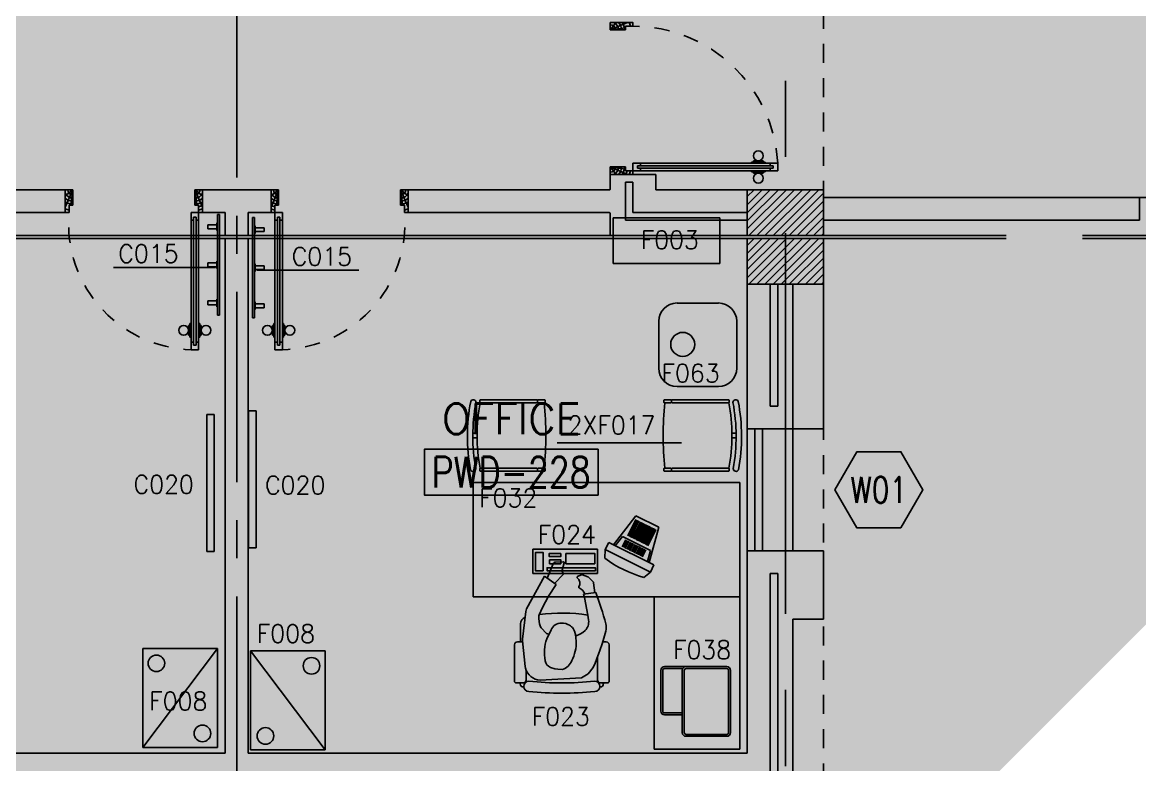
# Model space of a CAD drawing. Extents: x 88852.7 to 88945.7, y 39921.6 to 40001.1.
# Drawn here: x 88930.2 to 88937.54, y 39952.62 to 39957.5 of the extents above; entities that cross this region are included whole.
import ezdxf
from ezdxf.enums import TextEntityAlignment as Align

# ---------------------------------------------------------------- set-up
doc = ezdxf.new("R2010")
doc.units = 0
doc.header["$MEASUREMENT"] = 0
doc.header["$PDMODE"] = 34
for name, pattern in [('CENTER', [2, 1.25, -0.25, 0.25, -0.25]), ('CENTERX2', [4, 2.5, -0.5, 0.5, -0.5]), ('HIDDEN', [0.375, 0.25, -0.125]), ('HIDDEN2', [0.1875, 0.125, -0.0625])]:
    doc.linetypes.add(name, pattern=pattern)
doc.layers.get('0').update_dxf_attribs({"linetype": 'CONTINUOUS'})
doc.layers.get('DEFPOINTS').update_dxf_attribs({"linetype": 'CONTINUOUS'})
for name, color, linetype in [('A-TEXT', 7, 'CONTINUOUS'), ('AX-DIM', 4, 'CONTINUOUS'), ('AXES', 11, 'CENTERX2'), ('AXES1', 11, 'CENTER'), ('COL', 2, 'CONTINUOUS'), ('DOOR', 7, 'CONTINUOUS'), ('EJ', 9, 'CONTINUOUS'), ('HAT', 8, 'CONTINUOUS'), ('HIDDEN', 9, 'HIDDEN2'), ('INSUL', 4, 'CONTINUOUS'), ('MEDICAL', 4, 'CONTINUOUS'), ('NON-MEDICAL', 4, 'CONTINUOUS'), ('RM-BOX', 4, 'CONTINUOUS'), ('RM-NAME', 2, 'CONTINUOUS'), ('RM-NO', 2, 'CONTINUOUS'), ('ROOF', 7, 'CONTINUOUS'), ('WALL', 4, 'CONTINUOUS'), ('WIN', 3, 'CONTINUOUS'), ('WIN-BOX', 3, 'CONTINUOUS'), ('WIN-NO', 5, 'CONTINUOUS')]:
    doc.layers.add(name, color=color, linetype=linetype)
doc.styles.add('ROMANS', font='ROMANS.shx', dxfattribs={"width": 0.6})
doc.dimstyles.new('DIM-OUT', dxfattribs={"dimscale": 0, "dimtxt": 0.24, "dimasz": 0.08, "dimexe": 0.02, "dimexo": 0.02, "dimgap": 0.05, "dimtad": 1, "dimdec": 0, "dimlfac": 1000, "dimzin": 0, "dimdsep": 46, "dimtxsty": 'ROMANS', "dimblk1": 'ARCHTICK', "dimblk2": 'ARCHTICK', "dimsah": 1, "dimcen": 0.01, "dimdle": 0.08, "dimclrd": 4, "dimclre": 4, "dimclrt": 2, "dimadec": 0, "dimazin": 0, "dimtp": 2, "dimtm": 2, "dimtfac": 0.114286, "dimtdec": 0, "dimtix": 1, "dimtmove": 2, "dimatfit": 3, "dimldrblk": 'ARCHTICK', "dimfxl": 0, "dimtolj": 1, "dimtzin": 0, "dimarcsym": 0})

# ---------------------------------------------------------------- blocks, each defined once
blk = doc.blocks.new('WW1')
at = {"layer": 'WIN-BOX'}
blk.add_lwpolyline([(144.3, -250), (288.7, 0), (144.3, 250), (-144.3, 250), (-288.7, 0), (-144.3, -250)], close=True, dxfattribs=at)
at = {"layer": 'WIN-NO', "style": 'ROMANS', "width": 0.8}
blk.add_attdef('W00', text='', height=170, dxfattribs=at).set_placement((0, 0), align=Align.MIDDLE)
blk = doc.blocks.new('_ARCHTICK')
at = {"color": 0, "linetype": 'ByBlock', "const_width": 0.15}
blk.add_lwpolyline([(-0.5, -0.5), (0.5, 0.5)], dxfattribs=at)
blk = doc.blocks.new('*D629')
at = {"layer": 'AX-DIM', "color": 4, "lineweight": -2}
for p, q in [((88944.3103, 39987.6296), (88944.3103, 39928.1496)), ((88935.4803, 39987.5496), (88944.3303, 39987.5496)), ((88935.4803, 39928.2296), (88944.3303, 39928.2296))]:
    blk.add_line(p, q, dxfattribs=at)
at = {"layer": 'DEFPOINTS', "color": 0}
for p in [(88935.4603, 39987.5496), (88935.4603, 39928.2296), (88944.3103, 39928.2296)]:
    blk.add_point(p, dxfattribs=at)
at = {"layer": 'AX-DIM', "color": 4, "lineweight": -2, "xscale": 0.08, "yscale": 0.08, "zscale": 0.08}
for p, rotation in [((88944.3103, 39987.5496), 90), ((88944.3103, 39928.2296), 270)]:
    blk.add_blockref('_ARCHTICK', p, dxfattribs=dict(at, rotation=rotation))
at = {"layer": 'AX-DIM', "color": 2, "insert": (88944.1403, 39957.8896), "char_height": 0.24, "attachment_point": 5, "rotation": 90, "style": 'ROMANS'}
blk.add_mtext('\\A1;59320', dxfattribs=at)
blk = doc.blocks.new('DOOR90')
at = {"layer": 'DOOR', "linetype": 'ByBlock'}
for p, q in [((0, 0), (-150, 0)), ((-200, -25), (-1000, -25)), ((-200, -42), (-1000, -42)), ((-200, -58), (-1000, -58)), ((-1000, -75), (-200, -75))]:
    blk.add_line(p, q, dxfattribs=at)
at = {"layer": 'DOOR', "color": 0, "linetype": 'ByBlock'}
for p, q in [((-150, 0), (-150, -25)), ((-150, 0), (0, 0)), ((0, -50), (0, 0)), ((-1050, -25), (-1050, -75)), ((-1050, -75), (-1050, -25)), ((-1000, -25), (-1050, -25)), ((-1020, -42), (-1020, -58)), ((-1000, -42), (-1020, -42)), ((-1000, -58), (-1020, -58)), ((-1000, -25), (-1000, -42)), ((-1000, -58), (-1000, -75)), ((-967.6, -25), (-967.6, -17.8)), ((-877.6, -17.8), (-967.6, -17.8)), ((-955, -17.8), (-955, -8.8)), ((-955, -8.8), (-890.2, -8.8)), ((-955, -17.8), (-890.2, -17.8)), ((-890.2, -17.8), (-890.2, -8.8)), ((-877.6, -25), (-877.6, -17.8)), ((-200, -42), (-200, -25)), ((-200, -25), (-150, -25)), ((-180, -42), (-200, -42)), ((-200, -75), (-200, -58)), ((-200, -58), (-180, -58)), ((-180, -58), (-180, -42)), ((-150, -75), (-150, -25)), ((-150, -25), (-100, -25)), ((-100, -25), (-100, -50)), ((-100, -50), (0, -50)), ((-1000, -75), (-1050, -75)), ((-967.6, -75), (-967.6, -82.2)), ((-877.6, -82.2), (-967.6, -82.2)), ((-955, -82.2), (-955, -91.2)), ((-955, -82.2), (-890.2, -82.2)), ((-955, -91.2), (-890.2, -91.2)), ((-890.2, -82.2), (-890.2, -91.2)), ((-877.6, -75), (-877.6, -82.2)), ((-150, -75), (-200, -75)), ((-150, -900), (-150, -875)), ((-150, -875), (-100, -875)), ((-100, -850), (0, -850)), ((-100, -875), (-100, -850)), ((0, -850), (0, -900)), ((0, -900), (-150, -900)), ((-150, -900), (0, -900))]:
    blk.add_line(p, q, dxfattribs=at)
at = {"layer": 'DOOR', "color": 9, "linetype": 'ByBlock'}
for p, q in [((0, -50), (-113.7, 0)), ((0, -50), (-40.1, 0)), ((0, -50), (-100, -36.6)), ((0, -850), (-113.7, -900)), ((0, -850), (-100, -863.4)), ((0, -850), (-40.1, -900))]:
    blk.add_line(p, q, dxfattribs=at)
at = {"layer": 'DOOR', "color": 0, "linetype": 'ByBlock'}
for centre in [(-922.6, 23.5), (-922.6, -123.5)]:
    blk.add_circle(centre, 32.4, dxfattribs=at)
at = {"layer": 'DOOR', "color": 9, "linetype": 'ByBlock'}
for centre, radius, start, end in [((0, -50), 74.4, 137.77643, 180), ((0, -50), 54.4, 113.20738, 180), ((0, -50), 154.4, 161.10529, 166.28577), ((0, -50), 134.4, 158.15985, 169.28002), ((0, -50), 114.4, 154.08384, 167.37743), ((0, -50), 94.4, 148.01819, 180), ((0, -50), 34.4, 90, 180), ((0, -50), 14.4, 90, 180), ((0, -850), 134.4, 190.71998, 201.84015), ((0, -850), 94.4, 180, 211.98181), ((0, -850), 74.4, 180, 222.22357), ((0, -850), 54.4, 180, 246.79262), ((0, -850), 34.4, 180, 270), ((0, -850), 14.4, 180, 270), ((0, -850), 154.4, 193.71423, 198.89471)]:
    blk.add_arc(centre, radius, start, end, dxfattribs=at)
at = {"layer": 'DOOR', "linetype": 'HIDDEN', "ltscale": 0.5}
blk.add_arc((-222.2, -50), 828.2, 178.27012, 275.00304, dxfattribs=at)
blk = doc.blocks.new('DOOR-10')
at = {"layer": 'DOOR', "color": 0, "linetype": 'ByBlock'}
for p, q in [((-25.7, 1100), (-75.7, 1100)), ((-75.7, 1100), (-25.7, 1100)), ((-75.7, 1050), (-75.7, 1100)), ((-25.7, 1050), (-25.7, 1100)), ((-58.7, 1050), (-75.7, 1050)), ((-42.7, 1070), (-58.7, 1070)), ((-58.7, 1050), (-58.7, 1070)), ((-42.7, 1050), (-42.7, 1070)), ((-25.7, 1050), (-42.7, 1050)), ((-82.9, 1005), (-91.9, 1005)), ((-91.9, 1005), (-91.9, 940.2)), ((-75.7, 1017.6), (-82.9, 1017.6)), ((-82.9, 927.6), (-82.9, 1017.6)), ((-82.9, 1005), (-82.9, 940.2)), ((-25.7, 1017.6), (-18.5, 1017.6)), ((-18.5, 927.6), (-18.5, 1017.6)), ((-18.5, 1005), (-9.5, 1005)), ((-18.5, 1005), (-18.5, 940.2)), ((-9.5, 1005), (-9.5, 940.2)), ((-82.9, 940.2), (-91.9, 940.2)), ((-75.7, 927.6), (-82.9, 927.6)), ((-25.7, 927.6), (-18.5, 927.6)), ((-18.5, 940.2), (-9.5, 940.2)), ((-1000.7, 0), (-1000.7, 150)), ((-1000.7, 150), (-975.7, 150)), ((-1000.7, 150), (-1000.7, 0)), ((-975.7, 150), (-975.7, 100)), ((-75.7, 200), (-58.7, 200)), ((-75.7, 150), (-75.7, 200)), ((-75.7, 150), (-25.7, 150)), ((-58.7, 200), (-58.7, 180)), ((-58.7, 180), (-42.7, 180)), ((-42.7, 200), (-25.7, 200)), ((-42.7, 180), (-42.7, 200)), ((-25.7, 200), (-25.7, 150)), ((-0.7, 150), (-25.7, 150)), ((-25.7, 150), (-25.7, 100)), ((-975.7, 100), (-950.7, 100)), ((-950.7, 100), (-950.7, 0)), ((-50.7, 100), (-50.7, 0)), ((-25.7, 100), (-50.7, 100)), ((-950.7, 0), (-1000.7, 0)), ((-50.7, 0), (-0.7, 0))]:
    blk.add_line(p, q, dxfattribs=at)
at = {"layer": 'DOOR', "linetype": 'ByBlock'}
for p, q in [((-75.7, 1050), (-75.7, 200)), ((-58.7, 200), (-58.7, 1050)), ((-42.7, 200), (-42.7, 1050)), ((-25.7, 200), (-25.7, 1050))]:
    blk.add_line(p, q, dxfattribs=at)
at = {"layer": 'DOOR', "color": 9, "linetype": 'ByBlock'}
for p, q in [((-0.7, 0), (-0.7, 150)), ((-950.7, 0), (-1000.7, 113.7)), ((-950.7, 0), (-964.1, 100)), ((-50.7, 0), (-0.7, 113.7)), ((-50.7, 0), (-37.3, 100)), ((-950.7, 0), (-1000.7, 40.1)), ((-50.7, 0), (-0.7, 40.1))]:
    blk.add_line(p, q, dxfattribs=at)
at = {"layer": 'DOOR', "color": 0, "linetype": 'ByBlock'}
for centre in [(-124.2, 972.6), (22.8, 972.6)]:
    blk.add_circle(centre, 32.4, dxfattribs=at)
at = {"layer": 'DOOR', "linetype": 'HIDDEN', "ltscale": 0.5}
blk.add_arc((-23.4, 149.1), 952.3, 93.14816, 179.94816, dxfattribs=at)
at = {"layer": 'DOOR', "color": 9, "linetype": 'ByBlock'}
for centre, radius, start, end in [((-950.7, 0), 154.4, 103.71423, 108.89471), ((-50.7, 0), 154.4, 71.10529, 76.28577), ((-950.7, 0), 134.4, 100.71998, 111.84015), ((-950.7, 0), 94.4, 90, 121.98181), ((-950.7, 0), 74.4, 90, 132.22357), ((-50.7, 0), 94.4, 58.01819, 90), ((-50.7, 0), 74.4, 47.77643, 90), ((-50.7, 0), 134.4, 68.15985, 79.28002), ((-50.7, 0), 114.4, 64.08384, 77.37743), ((-950.7, 0), 54.4, 90, 156.79262), ((-950.7, 0), 34.4, 90, 180), ((-950.7, 0), 14.4, 90, 180), ((-50.7, 0), 54.4, 23.20738, 90), ((-50.7, 0), 34.4, 0, 90), ((-50.7, 0), 14.4, 0, 90)]:
    blk.add_arc(centre, radius, start, end, dxfattribs=at)
blk = doc.blocks.new('RM1')
at = {"layer": 'RM-BOX'}
blk.add_lwpolyline([(569.9, -200), (-569.9, -200), (-569.9, -500), (569.9, -500)], close=True, dxfattribs=at)
at = {"layer": 'RM-NAME', "style": 'ROMANS'}
for tag, p in [('ROOMNAME1', (0, 323.8)), ('ROOMNAME2', (0, 0))]:
    blk.add_attdef(tag, text='', height=200, dxfattribs=at).set_placement(p, align=Align.MIDDLE)
at = {"layer": 'RM-NO', "style": 'ROMANS', "width": 0.8}
blk.add_attdef('ROOMNO', text='', height=200, dxfattribs=at).set_placement((0, -350), align=Align.MIDDLE)

msp = doc.modelspace()

# ---------------------------------------------------------------- hatches: boundary and pattern name
at = {"layer": 'HAT'}
h = msp.add_hatch(dxfattribs=at)
h.set_pattern_fill('ANSI31', color=256, scale=0.3, style=0)
h.set_pattern_definition([(45, (88602.274076, 39905.008557), (-0.0265165043, 0.0265165043), [])])
h.paths.add_polyline_path([(88935.2103, 39956.3996), (88934.9603, 39956.3996), (88934.9603, 39956.0996), (88935.2103, 39956.0996)])
h.paths.add_polyline_path([(88935.4603, 39956.3996), (88935.2103, 39956.3996), (88935.2103, 39956.0996), (88935.4603, 39956.0996)])
h = msp.add_hatch(dxfattribs=at)
h.set_pattern_fill('ANSI31', color=256, scale=0.3, style=0)
h.set_pattern_definition([(45, (88602.274076, 39904.688557), (-0.0265165043, 0.0265165043), [])])
h.paths.add_polyline_path([(88935.2103, 39956.0796), (88934.9603, 39956.0796), (88934.9603, 39955.7796), (88935.2103, 39955.7796)])
h.paths.add_polyline_path([(88935.4603, 39956.0796), (88935.2103, 39956.0796), (88935.2103, 39955.7796), (88935.4603, 39955.7796)])

# ---------------------------------------------------------------- linework, layer by layer
at = {"layer": 'AXES'}
for p, q in [((88935.2103, 39921.6153), (88935.2103, 40000.4279)), ((88944.6603, 39956.0996), (88876.9703, 39956.0996)), ((88944.6603, 39956.0796), (88876.9703, 39956.0796))]:
    msp.add_line(p, q, dxfattribs=at)
at = {"layer": 'AXES1'}
msp.add_line((88931.6103, 39928.4796), (88931.6103, 39987.2996), dxfattribs=at)
msp.add_line((88931.6103, 39928.4796), (88931.6103, 39987.2996), dxfattribs=at)
at = {"layer": 'COL'}
for points in [[(88934.9603, 39956.3996), (88935.4603, 39956.3996), (88935.4603, 39956.0996), (88934.9603, 39956.0996)], [(88934.9603, 39956.0796), (88935.4603, 39956.0796), (88935.4603, 39955.7796), (88934.9603, 39955.7796)]]:
    msp.add_lwpolyline(points, close=True, dxfattribs=at)
at = {"layer": 'EJ', "color": 8}
for p, q in [((88859.9253, 39956.0996), (88935.4603, 39956.0996)), ((88859.9253, 39956.0796), (88935.4603, 39956.0796))]:
    msp.add_line(p, q, dxfattribs=at)
at = {"layer": 'EJ'}
for p, q in [((88934.9603, 39956.0996), (88931.6853, 39956.0996)), ((88934.9603, 39956.0796), (88931.6853, 39956.0796))]:
    msp.add_line(p, q, dxfattribs=at)
at = {"layer": 'HIDDEN'}
msp.add_line((88935.4603, 39987.0576), (88935.4603, 39928.7296), dxfattribs=at)
at = {"layer": 'INSUL'}
for p, q in [((88934.1603, 39956.4496), (88934.2103, 39956.4496)), ((88934.1603, 39956.1996), (88934.1603, 39956.4496)), ((88934.1603, 39956.4496), (88934.2103, 39956.4496)), ((88934.2103, 39956.2496), (88934.2103, 39956.4496)), ((88934.9603, 39956.1996), (88934.1603, 39956.1996)), ((88934.9603, 39956.2496), (88934.2103, 39956.2496)), ((88935.1103, 39955.7796), (88935.1103, 39954.9796)), ((88935.1603, 39955.7796), (88935.1603, 39954.9796)), ((88935.1603, 39954.9796), (88935.1103, 39954.9796)), ((88935.1603, 39953.8796), (88935.1103, 39953.8796)), ((88935.1103, 39953.8796), (88935.1103, 39952.2296)), ((88935.1603, 39953.8796), (88935.1603, 39952.2296))]:
    msp.add_line(p, q, dxfattribs=at)
at = {"layer": 'MEDICAL'}
for p, q in [((88931.4851, 39956.1821), (88931.4801, 39956.1821)), ((88931.4801, 39956.1821), (88931.4801, 39956.1321)), ((88931.4978, 39956.2373), (88931.4851, 39956.2373)), ((88931.4851, 39956.2373), (88931.4851, 39955.5769)), ((88931.4978, 39956.2373), (88931.4978, 39955.5769)), ((88931.4216, 39956.1698), (88931.4216, 39956.1444)), ((88931.4801, 39956.1698), (88931.4216, 39956.1698)), ((88931.4801, 39956.1444), (88931.4216, 39956.1444)), ((88931.4851, 39956.1321), (88931.4801, 39956.1321)), ((88931.4216, 39955.9198), (88931.4216, 39955.8944)), ((88931.4801, 39955.9198), (88931.4216, 39955.9198)), ((88931.4801, 39955.8944), (88931.4216, 39955.8944)), ((88931.4851, 39955.9321), (88931.4801, 39955.9321)), ((88931.4801, 39955.9321), (88931.4801, 39955.8821)), ((88931.4851, 39955.8821), (88931.4801, 39955.8821)), ((88931.4216, 39955.6698), (88931.4216, 39955.6444)), ((88931.4801, 39955.6698), (88931.4216, 39955.6698)), ((88931.4801, 39955.6821), (88931.4801, 39955.6321)), ((88931.4851, 39955.6821), (88931.4801, 39955.6821)), ((88931.4801, 39955.6444), (88931.4216, 39955.6444)), ((88931.4851, 39955.6321), (88931.4801, 39955.6321)), ((88931.4978, 39955.5769), (88931.4851, 39955.5769)), ((88931.4133, 39954.9238), (88931.4133, 39954.0238)), ((88931.4633, 39954.9238), (88931.4133, 39954.9238)), ((88931.4633, 39954.0238), (88931.4633, 39954.9238)), ((88934.0832, 39954.0679), (88934.2298, 39954.2593)), ((88934.2295, 39954.2352), (88934.176, 39954.1275)), ((88934.2396, 39954.2302), (88934.1862, 39954.1224)), ((88934.2498, 39954.2251), (88934.1963, 39954.1174)), ((88934.2599, 39954.2201), (88934.2064, 39954.1124)), ((88934.27, 39954.2151), (88934.2166, 39954.1074)), ((88934.2802, 39954.21), (88934.2267, 39954.1023)), ((88934.3803, 39954.1846), (88934.2298, 39954.2593)), ((88934.2903, 39954.205), (88934.2368, 39954.0973)), ((88934.3004, 39954.2), (88934.247, 39954.0923)), ((88934.3106, 39954.1949), (88934.2571, 39954.0872)), ((88934.3207, 39954.1899), (88934.2672, 39954.0822)), ((88934.3308, 39954.1849), (88934.2774, 39954.0772)), ((88934.341, 39954.1798), (88934.2875, 39954.0721)), ((88934.3511, 39954.1748), (88934.2976, 39954.0671)), ((88934.3612, 39954.1698), (88934.3078, 39954.0621)), ((88934.3164, 39953.9521), (88934.3803, 39954.1846)), ((88934.0514, 39954.0837), (88934.0283, 39954.037)), ((88934.3482, 39953.9363), (88934.0514, 39954.0837)), ((88934.0945, 39954.0623), (88934.1414, 39954.1236)), ((88934.1632, 39954.1017), (88934.1399, 39954.0548)), ((88934.3256, 39954.0321), (88934.1414, 39954.1236)), ((88934.1734, 39954.0967), (88934.15, 39954.0497)), ((88934.1835, 39954.0916), (88934.1602, 39954.0447)), ((88934.1936, 39954.0866), (88934.1703, 39954.0397)), ((88934.2038, 39954.0816), (88934.1804, 39954.0346)), ((88934.2139, 39954.0765), (88934.1906, 39954.0296)), ((88934.224, 39954.0715), (88934.2007, 39954.0246)), ((88934.2342, 39954.0665), (88934.2108, 39954.0195)), ((88934.2443, 39954.0615), (88934.221, 39954.0145)), ((88934.2544, 39954.0564), (88934.2311, 39954.0095)), ((88931.4133, 39954.0238), (88931.4633, 39954.0238)), ((88933.9787, 39954.04), (88933.5527, 39954.04)), ((88933.5527, 39953.8791), (88933.5527, 39954.04)), ((88933.9787, 39953.8791), (88933.9787, 39954.04)), ((88934.0283, 39954.037), (88934.0264, 39953.9799)), ((88934.3251, 39953.8897), (88934.0283, 39954.037)), ((88934.2646, 39954.0514), (88934.2412, 39954.0044)), ((88934.2747, 39954.0464), (88934.2514, 39953.9994)), ((88934.2848, 39954.0413), (88934.2615, 39953.9944)), ((88934.295, 39954.0363), (88934.2716, 39953.9893)), ((88934.3052, 39953.9577), (88934.3256, 39954.0321)), ((88934.3482, 39953.9363), (88934.3251, 39953.8897)), ((88933.9787, 39953.8791), (88933.5527, 39953.8791)), ((88934.3251, 39953.8897), (88934.2807, 39953.8536)), ((88931.4832, 39953.3879), (88930.9932, 39953.3879)), ((88931.4832, 39953.3879), (88930.9932, 39952.7379)), ((88930.9932, 39953.3879), (88930.9932, 39952.7379)), ((88931.4832, 39953.3879), (88931.4832, 39952.7379)), ((88931.4832, 39952.7379), (88930.9932, 39952.7379))]:
    msp.add_line(p, q, dxfattribs=at)
for points in [[(88933.6215, 39953.8984), (88933.6215, 39954.0177), (88933.5699, 39954.0177), (88933.5699, 39953.8984)], [(88933.7377, 39954.0112), (88933.7377, 39953.9919), (88933.6602, 39953.9919), (88933.6602, 39954.0112)], [(88933.9602, 39953.9435), (88933.9602, 39954.0112), (88933.7699, 39954.0112), (88933.7699, 39953.9435)], [(88933.9635, 39953.8984), (88933.9635, 39953.9178), (88933.6473, 39953.9178), (88933.6473, 39953.8984)], [(88933.7377, 39953.9435), (88933.7377, 39953.9693), (88933.6635, 39953.9693), (88933.6635, 39953.9435)]]:
    msp.add_lwpolyline(points, close=True, dxfattribs=at)
for centre in [(88931.0833, 39953.2901), (88931.3854, 39952.8297)]:
    msp.add_circle(centre, 0.0545, dxfattribs=at)
msp.add_arc((88934.5153, 39954.6454), 0.8259, 233.69658, 253.49183, dxfattribs=at)
at = {"layer": 'NON-MEDICAL'}
for p, q in [((88931.7135, 39956.2184), (88931.7262, 39956.2184)), ((88931.7135, 39956.2184), (88931.7135, 39955.558)), ((88931.7262, 39956.2184), (88931.7262, 39955.558)), ((88934.0797, 39955.9149), (88934.0797, 39956.2149)), ((88934.0797, 39956.2149), (88934.7797, 39956.2149)), ((88934.7797, 39956.2149), (88934.7797, 39955.9149)), ((88931.7262, 39956.1632), (88931.7312, 39956.1632)), ((88931.7262, 39956.1132), (88931.7312, 39956.1132)), ((88931.7312, 39956.1632), (88931.7312, 39956.1132)), ((88931.7312, 39956.1509), (88931.7897, 39956.1509)), ((88931.7312, 39956.1255), (88931.7897, 39956.1255)), ((88931.7897, 39956.1509), (88931.7897, 39956.1255)), ((88931.7262, 39955.9132), (88931.7312, 39955.9132)), ((88931.7312, 39955.9132), (88931.7312, 39955.8632)), ((88931.7312, 39955.9009), (88931.7897, 39955.9009)), ((88931.7897, 39955.9009), (88931.7897, 39955.8755)), ((88934.7797, 39955.9149), (88934.0797, 39955.9149)), ((88931.7262, 39955.8632), (88931.7312, 39955.8632)), ((88931.7312, 39955.8755), (88931.7897, 39955.8755)), ((88931.7262, 39955.6632), (88931.7312, 39955.6632)), ((88931.7262, 39955.6132), (88931.7312, 39955.6132)), ((88931.7312, 39955.6632), (88931.7312, 39955.6132)), ((88931.7312, 39955.6509), (88931.7897, 39955.6509)), ((88931.7312, 39955.6255), (88931.7897, 39955.6255)), ((88931.7897, 39955.6509), (88931.7897, 39955.6255)), ((88934.4995, 39955.6563), (88934.7711, 39955.6563)), ((88931.7135, 39955.558), (88931.7262, 39955.558)), ((88934.3792, 39955.2281), (88934.3792, 39955.5361)), ((88934.8914, 39955.5361), (88934.8914, 39955.2281)), ((88934.7711, 39955.1078), (88934.4995, 39955.1078)), ((88933.2045, 39955.0178), (88933.2078, 39955.021)), ((88933.2045, 39955.0043), (88933.2045, 39955.0178)), ((88933.2078, 39955.021), (88933.5813, 39955.021)), ((88933.5813, 39955.021), (88933.5845, 39955.0178)), ((88933.5845, 39955.0043), (88933.5845, 39955.0178)), ((88934.4656, 39955.021), (88934.4623, 39955.0178)), ((88934.4623, 39955.0043), (88934.4623, 39955.0178)), ((88934.8391, 39955.021), (88934.4656, 39955.021)), ((88934.8423, 39955.0178), (88934.8391, 39955.021)), ((88934.8423, 39955.0043), (88934.8423, 39955.0178)), ((88931.6877, 39954.9492), (88931.6877, 39954.0492)), ((88931.7377, 39954.9492), (88931.6877, 39954.9492)), ((88931.7377, 39954.0492), (88931.7377, 39954.9492)), ((88933.2045, 39955.0043), (88933.2078, 39955.001)), ((88933.2078, 39955.001), (88933.5813, 39955.001)), ((88933.5845, 39955.0043), (88933.5813, 39955.001)), ((88934.4623, 39955.0043), (88934.4656, 39955.001)), ((88934.8391, 39955.001), (88934.4656, 39955.001)), ((88934.8423, 39955.0043), (88934.8391, 39955.001)), ((88933.1593, 39954.8008), (88933.1874, 39954.8009)), ((88934.8876, 39954.8008), (88934.8595, 39954.8009)), ((88933.1593, 39954.7703), (88933.1874, 39954.7704)), ((88934.8875, 39954.7703), (88934.8595, 39954.7704)), ((88933.2045, 39954.5678), (88933.2078, 39954.571)), ((88933.2045, 39954.5543), (88933.2045, 39954.5678)), ((88933.2078, 39954.571), (88933.5813, 39954.571)), ((88933.5813, 39954.571), (88933.5845, 39954.5678)), ((88933.5845, 39954.5543), (88933.5845, 39954.5678)), ((88934.4656, 39954.571), (88934.4623, 39954.5678)), ((88934.4623, 39954.5543), (88934.4623, 39954.5678)), ((88934.8391, 39954.571), (88934.4656, 39954.571)), ((88934.8423, 39954.5678), (88934.8391, 39954.571)), ((88934.8423, 39954.5543), (88934.8423, 39954.5678)), ((88933.2045, 39954.5543), (88933.2078, 39954.551)), ((88933.2078, 39954.551), (88933.5813, 39954.551)), ((88933.5845, 39954.5543), (88933.5813, 39954.551)), ((88934.4623, 39954.5543), (88934.4656, 39954.551)), ((88934.8391, 39954.551), (88934.4656, 39954.551)), ((88934.8423, 39954.5543), (88934.8391, 39954.551)), ((88933.1616, 39954.4766), (88933.1616, 39953.7266)), ((88934.9116, 39954.4766), (88933.1616, 39954.4766)), ((88934.9116, 39953.7266), (88934.9116, 39954.4766)), ((88934.9116, 39953.7266), (88934.9116, 39954.4766)), ((88931.6877, 39954.0492), (88931.7377, 39954.0492)), ((88933.5126, 39953.6483), (88933.6304, 39953.8621)), ((88933.6304, 39953.8621), (88933.7063, 39953.8069)), ((88933.7063, 39953.8069), (88933.6551, 39953.7303)), ((88933.1616, 39953.7266), (88934.9116, 39953.7266)), ((88933.6551, 39953.7303), (88933.6171, 39953.6558)), ((88933.8857, 39953.7441), (88933.9662, 39953.7548)), ((88933.8918, 39953.7205), (88933.8857, 39953.7441)), ((88933.9152, 39953.6059), (88933.8918, 39953.7217)), ((88934.9116, 39953.7266), (88934.3491, 39953.7266)), ((88934.3491, 39953.7266), (88934.3491, 39952.7266)), ((88934.9116, 39952.7266), (88934.9116, 39953.7266)), ((88933.4859, 39953.4479), (88933.507, 39953.6307)), ((88933.6171, 39953.6558), (88933.5959, 39953.609)), ((88933.4727, 39953.5487), (88933.4727, 39953.4313)), ((88933.592, 39953.5828), (88933.5966, 39953.5493)), ((88933.9186, 39953.5755), (88933.9152, 39953.6059)), ((88933.919, 39953.5733), (88933.9186, 39953.5755)), ((88933.6088, 39953.5234), (88933.6431, 39953.4861)), ((88933.6431, 39953.4861), (88933.659, 39953.4809)), ((88933.8337, 39953.469), (88933.8624, 39953.4819)), ((88933.8624, 39953.4819), (88933.881, 39953.4916)), ((88933.881, 39953.4916), (88933.8962, 39953.5061)), ((88933.4327, 39953.4122), (88933.4327, 39953.1745)), ((88933.4865, 39953.4313), (88933.4518, 39953.4313)), ((88933.5032, 39953.2695), (88933.4859, 39953.4375)), ((88934.0351, 39953.4313), (88934.0126, 39953.4313)), ((88934.0542, 39953.4122), (88934.0542, 39953.1745)), ((88931.701, 39953.3717), (88932.191, 39953.3717)), ((88931.701, 39953.3717), (88932.191, 39952.7217)), ((88931.701, 39953.3717), (88931.701, 39952.7217)), ((88932.191, 39953.3717), (88932.191, 39952.7217)), ((88933.9777, 39953.3314), (88933.9777, 39953.1805)), ((88933.5045, 39953.2587), (88933.5032, 39953.2695)), ((88933.949, 39953.2629), (88933.9165, 39953.2215)), ((88934.4178, 39953.2682), (88934.5591, 39953.2682)), ((88934.4178, 39953.2682), (88934.5591, 39953.2682)), ((88934.4178, 39953.2557), (88934.5374, 39953.2557)), ((88934.4178, 39953.2557), (88934.5374, 39953.2557)), ((88934.8253, 39953.2682), (88934.5591, 39953.2682)), ((88934.8253, 39953.2682), (88934.5591, 39953.2682)), ((88934.8253, 39953.2557), (88934.5591, 39953.2557)), ((88934.8253, 39953.2557), (88934.5591, 39953.2557)), ((88933.5092, 39953.245), (88933.5092, 39953.1805)), ((88933.8737, 39953.1947), (88933.6019, 39953.1799)), ((88933.9165, 39953.2215), (88933.8737, 39953.1947)), ((88934.3928, 39953.2432), (88934.3928, 39952.977)), ((88934.3928, 39953.2432), (88934.3928, 39952.977)), ((88934.4053, 39953.2432), (88934.4053, 39952.977)), ((88934.4053, 39953.2432), (88934.4053, 39952.977)), ((88934.5341, 39952.8357), (88934.5341, 39953.2432)), ((88934.5341, 39952.8357), (88934.5341, 39953.2432)), ((88934.5466, 39952.8357), (88934.5466, 39953.2432)), ((88934.5466, 39952.8357), (88934.5466, 39953.2432)), ((88934.8378, 39952.8357), (88934.8378, 39953.2432)), ((88934.8378, 39952.8357), (88934.8378, 39953.2432)), ((88934.8503, 39952.8357), (88934.8503, 39953.2432)), ((88934.8503, 39952.8357), (88934.8503, 39953.2432)), ((88933.4901, 39953.1615), (88933.4457, 39953.1615)), ((88933.4709, 39953.1615), (88933.4709, 39953.1545)), ((88933.4938, 39953.1349), (88933.4905, 39953.1349)), ((88933.9963, 39953.1349), (88933.9931, 39953.1349)), ((88934.0412, 39953.1615), (88933.9967, 39953.1615)), ((88934.016, 39953.1615), (88934.016, 39953.1545)), ((88934.5341, 39952.9645), (88934.4178, 39952.9645)), ((88934.5341, 39952.9645), (88934.4178, 39952.9645)), ((88934.5341, 39952.952), (88934.4178, 39952.952)), ((88934.5341, 39952.952), (88934.4178, 39952.952)), ((88934.5591, 39952.8232), (88934.8253, 39952.8232)), ((88934.5591, 39952.8232), (88934.8253, 39952.8232)), ((88934.5591, 39952.8107), (88934.8253, 39952.8107)), ((88934.5591, 39952.8107), (88934.8253, 39952.8107)), ((88931.701, 39952.7217), (88932.191, 39952.7217)), ((88934.3491, 39952.7266), (88934.9116, 39952.7266))]:
    msp.add_line(p, q, dxfattribs=at)
for points in [[(88933.5878, 39955.001), (88933.6313, 39955.001), (88933.6345, 39955.0043), (88933.6345, 39955.0178), (88933.6313, 39955.021), (88933.5878, 39955.021), (88933.5845, 39955.0178), (88933.5845, 39955.0043)], [(88934.4591, 39955.001), (88934.4156, 39955.001), (88934.4123, 39955.0043), (88934.4123, 39955.0178), (88934.4156, 39955.021), (88934.4591, 39955.021), (88934.4623, 39955.0178), (88934.4623, 39955.0043)], [(88933.5878, 39954.551), (88933.6313, 39954.551), (88933.6345, 39954.5543), (88933.6345, 39954.5678), (88933.6313, 39954.571), (88933.5878, 39954.571), (88933.5845, 39954.5678), (88933.5845, 39954.5543)], [(88934.4591, 39954.551), (88934.4156, 39954.551), (88934.4123, 39954.5543), (88934.4123, 39954.5678), (88934.4156, 39954.571), (88934.4591, 39954.571), (88934.4623, 39954.5678), (88934.4623, 39954.5543)]]:
    msp.add_lwpolyline(points, close=True, dxfattribs=at)
for points in [[(88933.6952, 39953.8153), (88933.7541, 39953.8753, 0.445833), (88933.7536, 39953.8834), (88933.752, 39953.8847, -0.30427), (88933.7463, 39953.9022), (88933.7599, 39953.9494, 0.509983), (88933.7544, 39953.9564), (88933.7019, 39953.9546, 0.292523), (88933.6873, 39953.9444), (88933.6476, 39953.8498)], [(88933.9596, 39953.7541), (88933.9519, 39953.8182, 0.166504), (88933.9478, 39953.8266), (88933.9192, 39953.8555, 0.116666), (88933.9136, 39953.859), (88933.8795, 39953.8705, 0.181583), (88933.8694, 39953.8702), (88933.8462, 39953.8606, 0.566275), (88933.845, 39953.8525, -0.372711), (88933.8554, 39953.7918, 0.458371), (88933.8576, 39953.7849, -0.210622), (88933.8951, 39953.7454)], [(88933.8384, 39953.4349, -0.128062), (88933.8086, 39953.3079, -0.215717), (88933.7478, 39953.25), (88933.7181, 39953.2507), (88933.6974, 39953.2542), (88933.6691, 39953.2632, -0.242433), (88933.634, 39953.3074, -0.136513), (88933.6451, 39953.4502), (88933.673, 39953.5096, -0.297129), (88933.7408, 39953.5539, -0.138986), (88933.7948, 39953.5398, -0.105167), (88933.818, 39953.5192), (88933.8276, 39953.5005), (88933.8325, 39953.4785), (88933.838, 39953.435)]]:
    msp.add_lwpolyline(points, format="xyb", dxfattribs=at)
for centre, radius in [((88934.5368, 39955.3846), 0.0787), ((88932.1009, 39953.2738), 0.0545), ((88931.7988, 39952.8135), 0.0545)]:
    msp.add_circle(centre, radius, dxfattribs=at)
for centre, radius, start, end in [((88934.4995, 39955.5361), 0.1203, 90, 180), ((88934.7711, 39955.5361), 0.1203, 0, 90), ((88934.4995, 39955.2281), 0.1203, 180, 270), ((88934.7711, 39955.2281), 0.1203, 270, 0), ((88934.3373, 39954.7813), 1.2133, 169.15201, 190.42289), ((88933.1623, 39955.0029), 0.018, 359.44312, 157.64656), ((88934.8846, 39955.0029), 0.018, 22.35344, 180.55688), ((88933.7096, 39954.7813), 1.2133, 349.57711, 10.84799), ((88934.3373, 39954.7813), 1.178, 169.17075, 190.4161), ((88934.3312, 39954.786), 1.1438, 169.16569, 190.83431), ((88931.447, 39954.786), 2.1916, 354.36999, 5.63001), ((88936.5999, 39954.786), 2.1916, 174.36999, 185.63001), ((88933.7157, 39954.786), 1.1438, 349.16569, 10.83431), ((88933.7095, 39954.7813), 1.178, 349.5839, 10.82925), ((88933.1606, 39954.5687), 0.018, 202.35344, 0.55688), ((88934.8862, 39954.5687), 0.018, 179.44312, 337.64656), ((88931.9986, 39953.0073), 2.1048, 14.943, 20.80249), ((88933.5545, 39953.6252), 0.0478, 151.15891, 173.43344), ((88933.7434, 39952.5978), 1.0227, 80.33141, 98.27601), ((88933.5198, 39953.5487), 0.0471, 111.40875, 180), ((88933.6394, 39953.5892), 0.0478, 155.5623, 187.75503), ((88933.644, 39953.5557), 0.0478, 187.75503, 222.61873), ((88933.8434, 39953.5614), 0.0765, 313.62382, 8.92866), ((88933.9398, 39953.5254), 0.0956, 345.70768, 14.943), ((88932.6176, 39953.8622), 1.46, 335.76561, 345.70768), ((88933.4518, 39953.4122), 0.0191, 90, 180), ((88933.5334, 39953.4424), 0.0478, 173.43344, 185.86997), ((88934.0351, 39953.4122), 0.0191, 0, 90), ((88933.6069, 39953.2856), 0.1058, 194.70655, 267.32506), ((88934.4178, 39953.2432), 0.025, 90, 180), ((88934.4178, 39953.2432), 0.025, 90, 180), ((88934.4178, 39953.2432), 0.0125, 90, 180), ((88934.4178, 39953.2432), 0.0125, 90, 180), ((88934.5591, 39953.2432), 0.025, 90, 180), ((88934.5591, 39953.2432), 0.025, 90, 180), ((88934.5591, 39953.2432), 0.0125, 90, 180), ((88934.5591, 39953.2432), 0.0125, 90, 180), ((88934.8253, 39953.2432), 0.025, 0, 90), ((88934.8253, 39953.2432), 0.025, 0, 90), ((88934.8253, 39953.2432), 0.0125, 0, 90), ((88934.8253, 39953.2432), 0.0125, 0, 90), ((88933.4457, 39953.1745), 0.0131, 180, 270), ((88933.4901, 39953.1805), 0.019, 270, 0), ((88933.9967, 39953.1805), 0.019, 180, 270), ((88934.0412, 39953.1745), 0.0131, 270, 0), ((88933.4905, 39953.1545), 0.0196, 180, 270), ((88933.5272, 39953.1387), 0.0336, 90, 270), ((88933.7434, 39955.3297), 2.1683, 264.2765, 275.7235), ((88933.7434, 39955.3295), 2.235, 264.44787, 275.55213), ((88933.9597, 39953.1387), 0.0336, 270, 90), ((88933.9963, 39953.1545), 0.0196, 270, 0), ((88934.4178, 39952.977), 0.025, 180, 270), ((88934.4178, 39952.977), 0.025, 180, 270), ((88934.4178, 39952.977), 0.0125, 180, 270), ((88934.4178, 39952.977), 0.0125, 180, 270), ((88934.5591, 39952.8357), 0.025, 180, 270), ((88934.5591, 39952.8357), 0.025, 180, 270), ((88934.5591, 39952.8357), 0.0125, 180, 270), ((88934.5591, 39952.8357), 0.0125, 180, 270), ((88934.8253, 39952.8357), 0.025, 270, 0), ((88934.8253, 39952.8357), 0.025, 270, 0), ((88934.8253, 39952.8357), 0.0125, 270, 0), ((88934.8253, 39952.8357), 0.0125, 270, 0)]:
    msp.add_arc(centre, radius, start, end, dxfattribs=at)
at = {"layer": 'ROOF'}
for p, q in [((88937.5353, 39956.3496), (88935.4603, 39956.3496)), ((88937.5353, 39956.1996), (88935.4603, 39956.1996)), ((88902.686, 39956.0996), (88935.336, 39956.0996)), ((88902.686, 39956.0796), (88935.336, 39956.0796))]:
    msp.add_line(p, q, dxfattribs=at)
at = {"layer": 'WALL'}
for p, q in [((88934.0603, 39956.4995), (88934.0603, 39956.4026)), ((88934.3603, 39956.4995), (88934.0603, 39956.4995)), ((88934.0603, 39956.4995), (88934.0603, 39956.4026)), ((88934.3603, 39956.4995), (88934.0603, 39956.4995)), ((88934.3603, 39956.4995), (88934.3603, 39956.3996)), ((88934.3603, 39956.4995), (88934.3603, 39956.3996)), ((88928.3103, 39956.3996), (88930.4853, 39956.3996)), ((88930.4853, 39956.2496), (88930.4853, 39956.3996)), ((88931.3853, 39956.3996), (88931.8353, 39956.3996)), ((88931.3853, 39956.2496), (88931.3853, 39956.3996)), ((88931.8353, 39956.2496), (88931.8353, 39956.3996)), ((88932.7353, 39956.3996), (88934.0573, 39956.3996)), ((88932.7353, 39956.2496), (88932.7353, 39956.3996)), ((88934.9603, 39956.3996), (88934.3603, 39956.3996)), ((88934.6853, 39956.3996), (88934.9603, 39956.3996)), ((88937.5353, 39956.3496), (88940.5353, 39956.3496)), ((88937.5353, 39956.3496), (88937.5353, 39956.1996)), ((88928.3103, 39956.2496), (88930.4853, 39956.2496)), ((88931.3853, 39956.2496), (88931.5353, 39956.2496)), ((88931.5353, 39956.0996), (88931.5353, 39956.2496)), ((88931.6853, 39956.0996), (88931.6853, 39956.2496)), ((88931.6853, 39956.2496), (88931.8353, 39956.2496)), ((88932.7353, 39956.2496), (88934.0573, 39956.2496)), ((88934.0603, 39956.2466), (88934.0603, 39956.0996)), ((88931.5353, 39956.0996), (88931.6853, 39956.0996)), ((88931.5353, 39956.0796), (88931.6853, 39956.0796)), ((88931.5353, 39952.6996), (88931.5353, 39956.0796)), ((88931.6853, 39952.6996), (88931.6853, 39956.0796)), ((88934.0603, 39956.0996), (88934.9603, 39956.0996)), ((88934.9603, 39955.8796), (88934.9603, 39954.8296)), ((88935.2603, 39955.7796), (88935.2603, 39954.8296)), ((88935.4603, 39955.7796), (88935.4603, 39954.8296)), ((88935.4603, 39954.8296), (88934.9603, 39954.8296)), ((88935.4603, 39954.0296), (88934.9603, 39954.0296)), ((88934.9603, 39954.0296), (88934.9603, 39952.6996)), ((88935.4603, 39954.0296), (88935.4603, 39953.5796)), ((88935.2603, 39953.5796), (88935.2603, 39952.0796)), ((88935.4603, 39953.5796), (88935.2603, 39953.5796)), ((88927.8603, 39952.6996), (88931.5353, 39952.6996)), ((88931.6853, 39952.6996), (88934.9603, 39952.6996))]:
    msp.add_line(p, q, dxfattribs=at)
for centre, start, end in [((88934.0573, 39956.4026), 270, 0), ((88934.0573, 39956.4026), 270, 0), ((88934.0573, 39956.2466), 0, 90)]:
    msp.add_arc(centre, 0.003, start, end, dxfattribs=at)
at = {"layer": 'WIN'}
for p, q in [((88934.9603, 39954.8296), (88934.9603, 39954.0296)), ((88935.0103, 39954.8296), (88935.0103, 39954.0296)), ((88935.0603, 39954.8296), (88935.0603, 39954.0296)), ((88935.2603, 39954.8296), (88935.2603, 39954.0296))]:
    msp.add_line(p, q, dxfattribs=at)

# ---------------------------------------------------------------- block references
at = {"layer": 'DOOR', "color": 0, "linetype": 'ByBlock', "ltscale": 0.3, "xscale": 0.000999999996565748, "yscale": 0.000999999996565748, "zscale": 0.001, "rotation": 270}
msp.add_blockref('DOOR-10', (88934.0603, 39956.4988), dxfattribs=at)
at = {"layer": 'DOOR', "color": 0, "linetype": 'ByBlock', "yscale": 0.000999999996565748, "zscale": 0.001}
for p, xscale, rotation in [((88931.3853, 39956.3996), -0.000999999996565748, 270), ((88931.8353, 39956.3996), 0.000999999996565748, 90)]:
    msp.add_blockref('DOOR90', p, dxfattribs=dict(at, xscale=xscale, rotation=rotation))
at = {"layer": 'RM-NAME', "xscale": 0.001000000003841706, "yscale": 0.000999999996565748, "zscale": 0.001}
msp.add_blockref('RM1', (88933.4113, 39954.8954), dxfattribs=at).add_auto_attribs({'ROOMNO': 'PWD-228', 'ROOMNAME2': 'OFFICE'})
at = {"layer": 'WIN-NO', "xscale": 0.001, "yscale": 0.001, "zscale": 0.001}
msp.add_blockref('WW1', (88935.8239, 39954.4296), dxfattribs=at).add_auto_attribs({'W00': 'W01'})

# ---------------------------------------------------------------- texts
at = {"layer": 'A-TEXT', "color": 7, "ltscale": 400, "style": 'ROMANS', "width": 0.95}
for s, p in [('F003', (88934.2615, 39956.011)), ('C015', (88931.9711, 39955.9019)), ('F063', (88934.3986, 39955.1354)), ('2XF017', (88933.7819, 39954.7943)), ('C020', (88931.796, 39954.4001)), ('F032', (88933.2014, 39954.3163)), ('F024', (88933.5865, 39954.0757)), ('F008', (88931.7427, 39953.4252)), ('F038', (88934.4734, 39953.3192)), ('F023', (88933.5464, 39952.8808))]:
    msp.add_text(s, height=0.12, dxfattribs=at).set_placement(p)
at = {"layer": 'MEDICAL', "color": 7, "ltscale": 400, "style": 'ROMANS', "width": 0.95}
for s, p in [('C015', (88930.8331, 39955.9207)), ('C020', (88930.9333, 39954.4049)), ('F008', (88931.0365, 39952.9822))]:
    msp.add_text(s, height=0.12, dxfattribs=at).set_placement(p)

# ---------------------------------------------------------------- dimensions: what is measured, and where the dimension line sits
at = {"layer": 'AX-DIM'}
dim = msp.add_linear_dim(base=(88944.3103, 39928.2296), p1=(88935.4603, 39987.5496), p2=(88935.4603, 39928.2296), angle=270, dimstyle='DIM-OUT', override={"dimscale": 1}, dxfattribs=at)
dim.commit()
dim.dimension.update_dxf_attribs({"geometry": '*D629', "text_midpoint": (88944.1403, 39957.8896)})

# ---------------------------------------------------------------- leaders
at = {"layer": 'A-TEXT'}
for points in [[(88931.7413, 39955.871), (88932.4106, 39955.871)], [(88934.529, 39954.7388), (88933.7123, 39954.7388)]]:
    msp.add_leader(points, dimstyle='DIM-OUT', override={"dimscale": 1, "dimasz": 40}, dxfattribs=at)
at = {"layer": 'MEDICAL', "color": 4}
msp.add_leader([(88931.4699, 39955.8898), (88930.8006, 39955.8898)], dimstyle='DIM-OUT', override={"dimscale": 1, "dimasz": 40}, dxfattribs=at)

doc.saveas('drawing.dxf')
